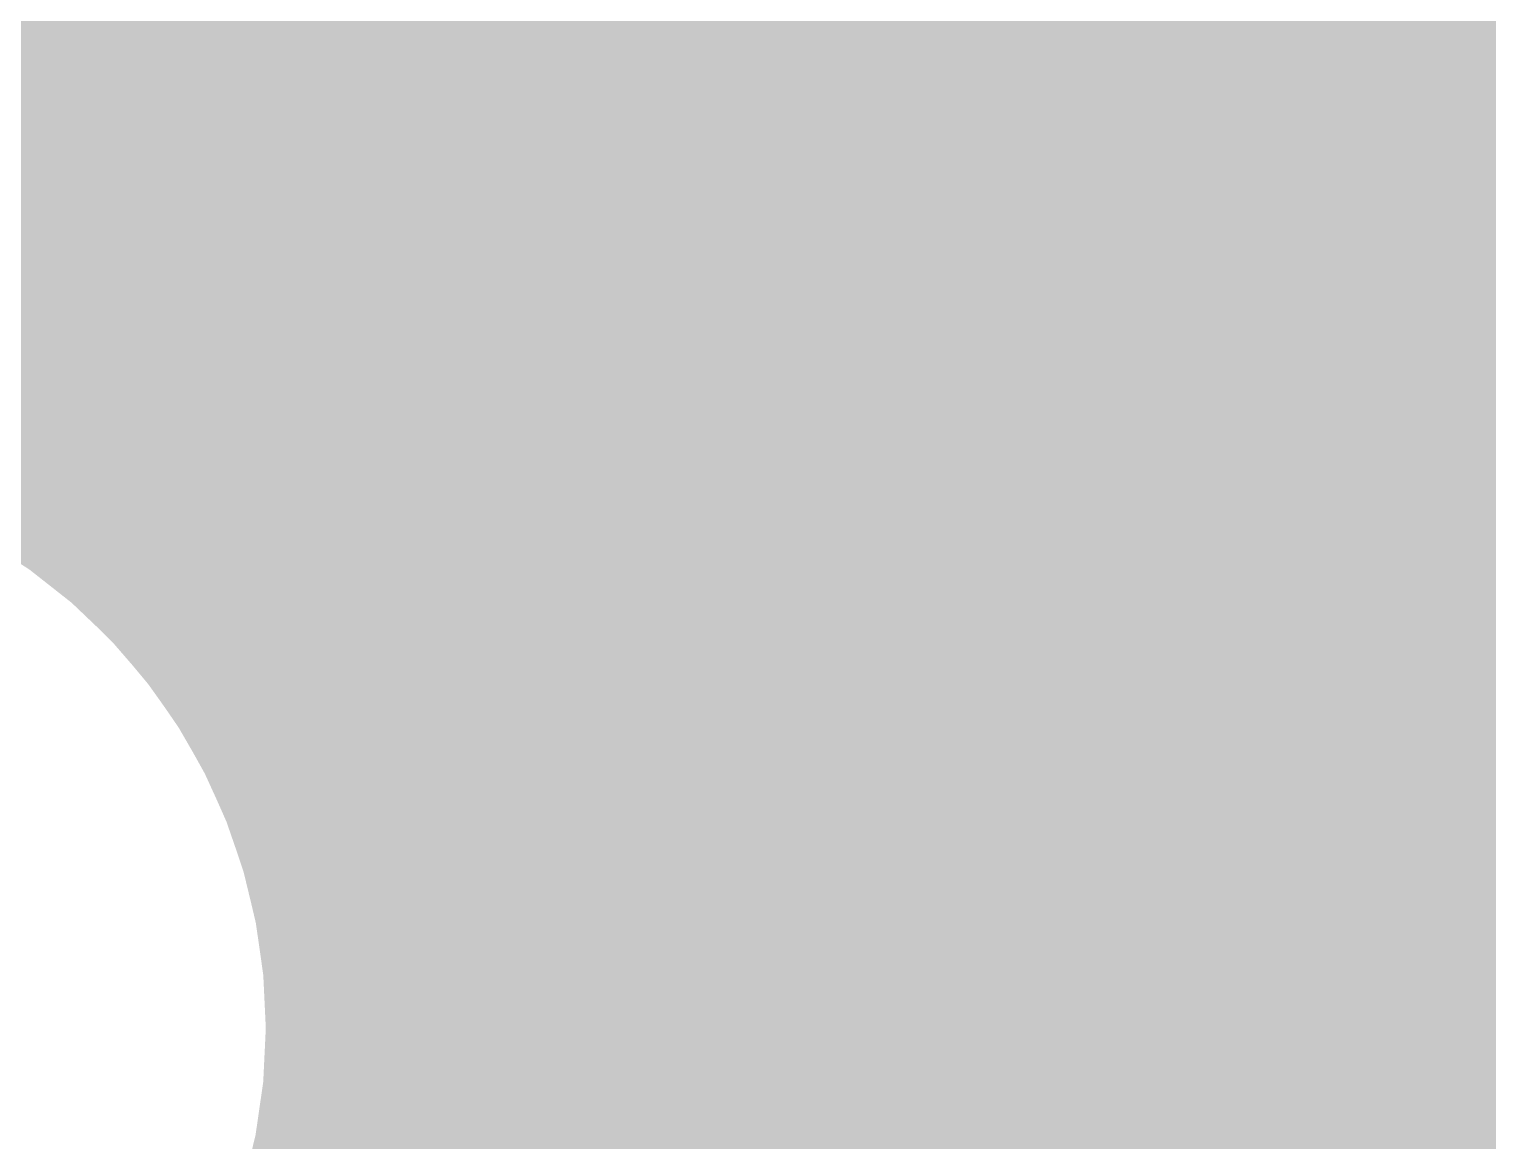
# Model space of a CAD drawing. Header units: inches. Extents: x -0.355 to 0.355, y -0.355 to 0.355.
# Drawn here: x 0.21779 to 0.25861, y -0.01201 to 0.01909 of the extents above; entities that cross this region are included whole.
import ezdxf

# ---------------------------------------------------------------- set-up
doc = ezdxf.new("R2010")
doc.units = ezdxf.units.IN
doc.header["$MEASUREMENT"] = 0
for name, color, linetype in [('BottomLayer', 5, 'Continuous'), ('TopLayer', 1, 'Continuous'), ('TopOverlay', 2, 'Continuous')]:
    doc.layers.add(name, color=color, linetype=linetype)

msp = doc.modelspace()

# ---------------------------------------------------------------- hatches: boundary and pattern name
at = {"layer": 'BottomLayer'}
h = msp.add_hatch(color=5, dxfattribs=at)
edge = h.paths.add_edge_path()
edge.add_arc((0.21063, 0.01378), 0.007874, 0, 360)
at = {"layer": 'TopLayer'}
h = msp.add_hatch(color=1, dxfattribs=at)
edge = h.paths.add_edge_path()
edge.add_arc((0.21063, 0.01378), 0.007874, 0, 360)

# ---------------------------------------------------------------- linework, layer by layer
at = {"layer": 'BottomLayer'}
for points in [[(0.264103, -0.07874, 0.003937, 0.003937, -6.854099), (0.264103, 0.07874, 0.003937, 0.003937, 0)], [(-0.264103, 0.074803, 0.003937, 0.003937, -0.864689), (0.275591, -0.003937, 0.003937, 0.003937, 0)], [(-0.241465, 0.068054, 0.003937, 0.003937, -0.864689), (0.251969, -0.003937, 0.003937, 0.003937, 0)], [(0.21063, 0.027559, 0.003937, 0.003937, -0.414214), (0.224409, 0.01378, 0.003937, 0.003937, 0)], [(0.222565, 0.020665, 0.003937, 0.003937, 0), (0.250765, 0.020665, 0.003937, 0.003937, 0)], [(0.222784, 0.020272, 0.003937, 0.003937, 0), (0.250803, 0.020272, 0.003937, 0.003937, 0)], [(0.222986, 0.019878, 0.003937, 0.003937, 0), (0.250841, 0.019878, 0.003937, 0.003937, 0)], [(0.223173, 0.019484, 0.003937, 0.003937, 0), (0.250878, 0.019484, 0.003937, 0.003937, 0)], [(0.223345, 0.019091, 0.003937, 0.003937, 0), (0.250914, 0.019091, 0.003937, 0.003937, 0)], [(0.223502, 0.018697, 0.003937, 0.003937, 0), (0.25095, 0.018697, 0.003937, 0.003937, 0)], [(0.223646, 0.018303, 0.003937, 0.003937, 0), (0.250985, 0.018303, 0.003937, 0.003937, 0)], [(0.223776, 0.01791, 0.003937, 0.003937, 0), (0.25102, 0.01791, 0.003937, 0.003937, 0)], [(0.223893, 0.017516, 0.003937, 0.003937, 0), (0.251054, 0.017516, 0.003937, 0.003937, 0)], [(0.223998, 0.017122, 0.003937, 0.003937, 0), (0.251087, 0.017122, 0.003937, 0.003937, 0)], [(0.22409, 0.016729, 0.003937, 0.003937, 0), (0.25112, 0.016729, 0.003937, 0.003937, 0)], [(0.22417, 0.016335, 0.003937, 0.003937, 0), (0.251152, 0.016335, 0.003937, 0.003937, 0)], [(0.224239, 0.015941, 0.003937, 0.003937, 0), (0.251183, 0.015941, 0.003937, 0.003937, 0)], [(0.224296, 0.015547, 0.003937, 0.003937, 0), (0.251214, 0.015547, 0.003937, 0.003937, 0)], [(0.224341, 0.015154, 0.003937, 0.003937, 0), (0.251244, 0.015154, 0.003937, 0.003937, 0)], [(0.224375, 0.01476, 0.003937, 0.003937, 0), (0.251274, 0.01476, 0.003937, 0.003937, 0)], [(0.224397, 0.014366, 0.003937, 0.003937, 0), (0.251303, 0.014366, 0.003937, 0.003937, 0)], [(0.224408, 0.013973, 0.003937, 0.003937, 0), (0.251331, 0.013973, 0.003937, 0.003937, 0)], [(0.224409, 0.01378, 0.003937, 0.003937, -0.19331), (0.220582, 0.004248, 0.003937, 0.003937, 0)], [(0.224408, 0.013579, 0.003937, 0.003937, 0), (0.251359, 0.013579, 0.003937, 0.003937, 0)], [(0.224397, 0.013185, 0.003937, 0.003937, 0), (0.251386, 0.013185, 0.003937, 0.003937, 0)], [(0.224374, 0.012792, 0.003937, 0.003937, 0), (0.251413, 0.012792, 0.003937, 0.003937, 0)], [(0.22434, 0.012398, 0.003937, 0.003937, 0), (0.251439, 0.012398, 0.003937, 0.003937, 0)], [(0.224295, 0.012004, 0.003937, 0.003937, 0), (0.251464, 0.012004, 0.003937, 0.003937, 0)], [(0.224238, 0.01161, 0.003937, 0.003937, 0), (0.251489, 0.01161, 0.003937, 0.003937, 0)], [(0.224169, 0.011217, 0.003937, 0.003937, 0), (0.251513, 0.011217, 0.003937, 0.003937, 0)], [(0.224088, 0.010823, 0.003937, 0.003937, 0), (0.251536, 0.010823, 0.003937, 0.003937, 0)], [(0.223996, 0.010429, 0.003937, 0.003937, 0), (0.251559, 0.010429, 0.003937, 0.003937, 0)], [(0.223891, 0.010036, 0.003937, 0.003937, 0), (0.251581, 0.010036, 0.003937, 0.003937, 0)], [(0.223773, 0.009642, 0.003937, 0.003937, 0), (0.251602, 0.009642, 0.003937, 0.003937, 0)], [(0.223643, 0.009248, 0.003937, 0.003937, 0), (0.251623, 0.009248, 0.003937, 0.003937, 0)], [(0.223499, 0.008854, 0.003937, 0.003937, 0), (0.251644, 0.008854, 0.003937, 0.003937, 0)], [(0.223342, 0.008461, 0.003937, 0.003937, 0), (0.251663, 0.008461, 0.003937, 0.003937, 0)], [(0.22317, 0.008067, 0.003937, 0.003937, 0), (0.251682, 0.008067, 0.003937, 0.003937, 0)], [(0.222983, 0.007673, 0.003937, 0.003937, 0), (0.251701, 0.007673, 0.003937, 0.003937, 0)], [(0.22278, 0.00728, 0.003937, 0.003937, 0), (0.251719, 0.00728, 0.003937, 0.003937, 0)], [(0.222561, 0.006886, 0.003937, 0.003937, 0), (0.251736, 0.006886, 0.003937, 0.003937, 0)], [(0.222325, 0.006492, 0.003937, 0.003937, 0), (0.251753, 0.006492, 0.003937, 0.003937, 0)], [(0.22207, 0.006099, 0.003937, 0.003937, 0), (0.251769, 0.006099, 0.003937, 0.003937, 0)], [(0.221796, 0.005705, 0.003937, 0.003937, 0), (0.251784, 0.005705, 0.003937, 0.003937, 0)], [(0.2215, 0.005311, 0.003937, 0.003937, 0), (0.251799, 0.005311, 0.003937, 0.003937, 0)], [(0.221182, 0.004917, 0.003937, 0.003937, 0), (0.251813, 0.004917, 0.003937, 0.003937, 0)], [(0.220582, 0.004248, 0.003937, 0.003937, -0.211256), (0.226378, -0.008858, 0.003937, 0.003937, 0)], [(0.220838, 0.004524, 0.003937, 0.003937, 0), (0.251827, 0.004524, 0.003937, 0.003937, 0)], [(0.22071, 0.00413, 0.003937, 0.003937, 0), (0.251839, 0.00413, 0.003937, 0.003937, 0)], [(0.221121, 0.003736, 0.003937, 0.003937, 0), (0.251852, 0.003736, 0.003937, 0.003937, 0)], [(0.221507, 0.003343, 0.003937, 0.003937, 0), (0.251863, 0.003343, 0.003937, 0.003937, 0)], [(0.22187, 0.002949, 0.003937, 0.003937, 0), (0.251875, 0.002949, 0.003937, 0.003937, 0)], [(0.222212, 0.002555, 0.003937, 0.003937, 0), (0.251885, 0.002555, 0.003937, 0.003937, 0)], [(0.222533, 0.002162, 0.003937, 0.003937, 0), (0.251895, 0.002162, 0.003937, 0.003937, 0)], [(0.222837, 0.001768, 0.003937, 0.003937, 0), (0.251904, 0.001768, 0.003937, 0.003937, 0)], [(0.223124, 0.001374, 0.003937, 0.003937, 0), (0.251913, 0.001374, 0.003937, 0.003937, 0)], [(0.223395, 0.000981, 0.003937, 0.003937, 0), (0.251921, 0.000981, 0.003937, 0.003937, 0)], [(0.22365, 0.000587, 0.003937, 0.003937, 0), (0.251928, 0.000587, 0.003937, 0.003937, 0)], [(0.223891, 0.000193, 0.003937, 0.003937, 0), (0.251935, 0.000193, 0.003937, 0.003937, 0)], [(0.224118, -0.000201, 0.003937, 0.003937, 0), (0.251941, -0.000201, 0.003937, 0.003937, 0)], [(0.224332, -0.000594, 0.003937, 0.003937, 0), (0.251946, -0.000594, 0.003937, 0.003937, 0)], [(0.224534, -0.000988, 0.003937, 0.003937, 0), (0.251951, -0.000988, 0.003937, 0.003937, 0)], [(0.224723, -0.001382, 0.003937, 0.003937, 0), (0.251956, -0.001382, 0.003937, 0.003937, 0)], [(0.224901, -0.001775, 0.003937, 0.003937, 0), (0.251959, -0.001775, 0.003937, 0.003937, 0)], [(0.225067, -0.002169, 0.003937, 0.003937, 0), (0.251962, -0.002169, 0.003937, 0.003937, 0)], [(0.225222, -0.002563, 0.003937, 0.003937, 0), (0.251965, -0.002563, 0.003937, 0.003937, 0)], [(0.225366, -0.002956, 0.003937, 0.003937, 0), (0.251967, -0.002956, 0.003937, 0.003937, 0)], [(0.2255, -0.00335, 0.003937, 0.003937, 0), (0.251968, -0.00335, 0.003937, 0.003937, 0)], [(0.275591, -0.003937, 0.003937, 0.003937, -0.864689), (-0.264103, -0.082677, 0.003937, 0.003937, 0)], [(0.225624, -0.003744, 0.003937, 0.003937, 0), (0.251968, -0.003744, 0.003937, 0.003937, 0)], [(0.251969, -0.003937, 0.003937, 0.003937, -0.062313), (0.244202, -0.066013, 0.003937, 0.003937, 0)], [(0.225737, -0.004138, 0.003937, 0.003937, 0), (0.251968, -0.004138, 0.003937, 0.003937, 0)], [(0.225841, -0.004531, 0.003937, 0.003937, 0), (0.251968, -0.004531, 0.003937, 0.003937, 0)], [(0.225936, -0.004925, 0.003937, 0.003937, 0), (0.251967, -0.004925, 0.003937, 0.003937, 0)], [(0.226021, -0.005319, 0.003937, 0.003937, 0), (0.251965, -0.005319, 0.003937, 0.003937, 0)], [(0.226096, -0.005712, 0.003937, 0.003937, 0), (0.251962, -0.005712, 0.003937, 0.003937, 0)], [(0.226163, -0.006106, 0.003937, 0.003937, 0), (0.251959, -0.006106, 0.003937, 0.003937, 0)], [(0.22622, -0.0065, 0.003937, 0.003937, 0), (0.251956, -0.0065, 0.003937, 0.003937, 0)], [(0.226269, -0.006894, 0.003937, 0.003937, 0), (0.251951, -0.006894, 0.003937, 0.003937, 0)], [(0.226308, -0.007287, 0.003937, 0.003937, 0), (0.251946, -0.007287, 0.003937, 0.003937, 0)], [(0.226339, -0.007681, 0.003937, 0.003937, 0), (0.251941, -0.007681, 0.003937, 0.003937, 0)], [(0.226361, -0.008075, 0.003937, 0.003937, 0), (0.251935, -0.008075, 0.003937, 0.003937, 0)], [(0.226374, -0.008468, 0.003937, 0.003937, 0), (0.251928, -0.008468, 0.003937, 0.003937, 0)], [(0.226378, -0.008858, 0.003937, 0.003937, -0.963285), (0.190994, -0.010182, 0.003937, 0.003937, 0)], [(0.226378, -0.008862, 0.003937, 0.003937, 0), (0.25192, -0.008862, 0.003937, 0.003937, 0)], [(0.226373, -0.009256, 0.003937, 0.003937, 0), (0.251912, -0.009256, 0.003937, 0.003937, 0)], [(0.22636, -0.009649, 0.003937, 0.003937, 0), (0.251904, -0.009649, 0.003937, 0.003937, 0)], [(0.226338, -0.010043, 0.003937, 0.003937, 0), (0.251895, -0.010043, 0.003937, 0.003937, 0)], [(0.226307, -0.010437, 0.003937, 0.003937, 0), (0.251885, -0.010437, 0.003937, 0.003937, 0)], [(0.226268, -0.01083, 0.003937, 0.003937, 0), (0.251874, -0.01083, 0.003937, 0.003937, 0)], [(0.226219, -0.011224, 0.003937, 0.003937, 0), (0.251863, -0.011224, 0.003937, 0.003937, 0)], [(0.226162, -0.011618, 0.003937, 0.003937, 0), (0.251852, -0.011618, 0.003937, 0.003937, 0)], [(0.226095, -0.012012, 0.003937, 0.003937, 0), (0.251839, -0.012012, 0.003937, 0.003937, 0)], [(0.226019, -0.012405, 0.003937, 0.003937, 0), (0.251826, -0.012405, 0.003937, 0.003937, 0)], [(0.225934, -0.012799, 0.003937, 0.003937, 0), (0.251813, -0.012799, 0.003937, 0.003937, 0)], [(0.225839, -0.013193, 0.003937, 0.003937, 0), (0.251798, -0.013193, 0.003937, 0.003937, 0)], [(0.225735, -0.013586, 0.003937, 0.003937, 0), (0.251784, -0.013586, 0.003937, 0.003937, 0)], [(0.225621, -0.01398, 0.003937, 0.003937, 0), (0.251768, -0.01398, 0.003937, 0.003937, 0)]]:
    msp.add_lwpolyline(points, format="xyseb", dxfattribs=at)
for points in [[(0.221581, 0.020665, 0.001969, 0.001969, 1), (0.22355, 0.020665, 0.001969, 0.001969, 1)], [(0.24978, 0.020665, 0.001969, 0.001969, 1), (0.251749, 0.020665, 0.001969, 0.001969, 1)], [(0.2218, 0.020272, 0.001969, 0.001969, 1), (0.223768, 0.020272, 0.001969, 0.001969, 1)], [(0.249819, 0.020272, 0.001969, 0.001969, 1), (0.251787, 0.020272, 0.001969, 0.001969, 1)], [(0.222002, 0.019878, 0.001969, 0.001969, 1), (0.22397, 0.019878, 0.001969, 0.001969, 1)], [(0.249856, 0.019878, 0.001969, 0.001969, 1), (0.251825, 0.019878, 0.001969, 0.001969, 1)], [(0.222189, 0.019484, 0.001969, 0.001969, 1), (0.224157, 0.019484, 0.001969, 0.001969, 1)], [(0.249893, 0.019484, 0.001969, 0.001969, 1), (0.251862, 0.019484, 0.001969, 0.001969, 1)], [(0.22236, 0.019091, 0.001969, 0.001969, 1), (0.224329, 0.019091, 0.001969, 0.001969, 1)], [(0.24993, 0.019091, 0.001969, 0.001969, 1), (0.251898, 0.019091, 0.001969, 0.001969, 1)], [(0.222518, 0.018697, 0.001969, 0.001969, 1), (0.224486, 0.018697, 0.001969, 0.001969, 1)], [(0.249966, 0.018697, 0.001969, 0.001969, 1), (0.251934, 0.018697, 0.001969, 0.001969, 1)], [(0.222662, 0.018303, 0.001969, 0.001969, 1), (0.22463, 0.018303, 0.001969, 0.001969, 1)], [(0.250001, 0.018303, 0.001969, 0.001969, 1), (0.251969, 0.018303, 0.001969, 0.001969, 1)], [(0.222792, 0.01791, 0.001969, 0.001969, 1), (0.22476, 0.01791, 0.001969, 0.001969, 1)], [(0.250036, 0.01791, 0.001969, 0.001969, 1), (0.252004, 0.01791, 0.001969, 0.001969, 1)], [(0.222909, 0.017516, 0.001969, 0.001969, 1), (0.224877, 0.017516, 0.001969, 0.001969, 1)], [(0.25007, 0.017516, 0.001969, 0.001969, 1), (0.252038, 0.017516, 0.001969, 0.001969, 1)], [(0.223014, 0.017122, 0.001969, 0.001969, 1), (0.224982, 0.017122, 0.001969, 0.001969, 1)], [(0.250103, 0.017122, 0.001969, 0.001969, 1), (0.252071, 0.017122, 0.001969, 0.001969, 1)], [(0.223106, 0.016729, 0.001969, 0.001969, 1), (0.225074, 0.016729, 0.001969, 0.001969, 1)], [(0.250136, 0.016729, 0.001969, 0.001969, 1), (0.252104, 0.016729, 0.001969, 0.001969, 1)], [(0.223186, 0.016335, 0.001969, 0.001969, 1), (0.225155, 0.016335, 0.001969, 0.001969, 1)], [(0.250168, 0.016335, 0.001969, 0.001969, 1), (0.252136, 0.016335, 0.001969, 0.001969, 1)], [(0.223255, 0.015941, 0.001969, 0.001969, 1), (0.225223, 0.015941, 0.001969, 0.001969, 1)], [(0.250199, 0.015941, 0.001969, 0.001969, 1), (0.252167, 0.015941, 0.001969, 0.001969, 1)], [(0.223311, 0.015547, 0.001969, 0.001969, 1), (0.22528, 0.015547, 0.001969, 0.001969, 1)], [(0.25023, 0.015547, 0.001969, 0.001969, 1), (0.252198, 0.015547, 0.001969, 0.001969, 1)], [(0.223357, 0.015154, 0.001969, 0.001969, 1), (0.225325, 0.015154, 0.001969, 0.001969, 1)], [(0.25026, 0.015154, 0.001969, 0.001969, 1), (0.252229, 0.015154, 0.001969, 0.001969, 1)], [(0.22339, 0.01476, 0.001969, 0.001969, 1), (0.225359, 0.01476, 0.001969, 0.001969, 1)], [(0.223413, 0.014366, 0.001969, 0.001969, 1), (0.225381, 0.014366, 0.001969, 0.001969, 1)], [(0.25029, 0.01476, 0.001969, 0.001969, 1), (0.252258, 0.01476, 0.001969, 0.001969, 1)], [(0.250319, 0.014366, 0.001969, 0.001969, 1), (0.252287, 0.014366, 0.001969, 0.001969, 1)], [(0.223424, 0.013973, 0.001969, 0.001969, 1), (0.225392, 0.013973, 0.001969, 0.001969, 1)], [(0.250347, 0.013973, 0.001969, 0.001969, 1), (0.252316, 0.013973, 0.001969, 0.001969, 1)], [(0.223424, 0.013579, 0.001969, 0.001969, 1), (0.225392, 0.013579, 0.001969, 0.001969, 1)], [(0.223425, 0.01378, 0.001969, 0.001969, 1), (0.225394, 0.01378, 0.001969, 0.001969, 1)], [(0.223425, 0.01378, 0.001969, 0.001969, 1), (0.225394, 0.01378, 0.001969, 0.001969, 1)], [(0.250375, 0.013579, 0.001969, 0.001969, 1), (0.252343, 0.013579, 0.001969, 0.001969, 1)], [(0.223412, 0.013185, 0.001969, 0.001969, 1), (0.225381, 0.013185, 0.001969, 0.001969, 1)], [(0.250402, 0.013185, 0.001969, 0.001969, 1), (0.25237, 0.013185, 0.001969, 0.001969, 1)], [(0.22339, 0.012792, 0.001969, 0.001969, 1), (0.225358, 0.012792, 0.001969, 0.001969, 1)], [(0.250428, 0.012792, 0.001969, 0.001969, 1), (0.252397, 0.012792, 0.001969, 0.001969, 1)], [(0.223356, 0.012398, 0.001969, 0.001969, 1), (0.225324, 0.012398, 0.001969, 0.001969, 1)], [(0.250454, 0.012398, 0.001969, 0.001969, 1), (0.252423, 0.012398, 0.001969, 0.001969, 1)], [(0.22331, 0.012004, 0.001969, 0.001969, 1), (0.225279, 0.012004, 0.001969, 0.001969, 1)], [(0.25048, 0.012004, 0.001969, 0.001969, 1), (0.252448, 0.012004, 0.001969, 0.001969, 1)], [(0.223253, 0.01161, 0.001969, 0.001969, 1), (0.225222, 0.01161, 0.001969, 0.001969, 1)], [(0.250504, 0.01161, 0.001969, 0.001969, 1), (0.252473, 0.01161, 0.001969, 0.001969, 1)], [(0.223185, 0.011217, 0.001969, 0.001969, 1), (0.225153, 0.011217, 0.001969, 0.001969, 1)], [(0.250528, 0.011217, 0.001969, 0.001969, 1), (0.252497, 0.011217, 0.001969, 0.001969, 1)], [(0.223104, 0.010823, 0.001969, 0.001969, 1), (0.225073, 0.010823, 0.001969, 0.001969, 1)], [(0.250552, 0.010823, 0.001969, 0.001969, 1), (0.25252, 0.010823, 0.001969, 0.001969, 1)], [(0.223012, 0.010429, 0.001969, 0.001969, 1), (0.22498, 0.010429, 0.001969, 0.001969, 1)], [(0.250574, 0.010429, 0.001969, 0.001969, 1), (0.252543, 0.010429, 0.001969, 0.001969, 1)], [(0.222907, 0.010036, 0.001969, 0.001969, 1), (0.224875, 0.010036, 0.001969, 0.001969, 1)], [(0.250597, 0.010036, 0.001969, 0.001969, 1), (0.252565, 0.010036, 0.001969, 0.001969, 1)], [(0.222789, 0.009642, 0.001969, 0.001969, 1), (0.224758, 0.009642, 0.001969, 0.001969, 1)], [(0.250618, 0.009642, 0.001969, 0.001969, 1), (0.252587, 0.009642, 0.001969, 0.001969, 1)], [(0.222659, 0.009248, 0.001969, 0.001969, 1), (0.224627, 0.009248, 0.001969, 0.001969, 1)], [(0.250639, 0.009248, 0.001969, 0.001969, 1), (0.252608, 0.009248, 0.001969, 0.001969, 1)], [(0.222515, 0.008854, 0.001969, 0.001969, 1), (0.224483, 0.008854, 0.001969, 0.001969, 1)], [(0.250659, 0.008854, 0.001969, 0.001969, 1), (0.252628, 0.008854, 0.001969, 0.001969, 1)], [(0.222357, 0.008461, 0.001969, 0.001969, 1), (0.224326, 0.008461, 0.001969, 0.001969, 1)], [(0.250679, 0.008461, 0.001969, 0.001969, 1), (0.252648, 0.008461, 0.001969, 0.001969, 1)], [(0.222185, 0.008067, 0.001969, 0.001969, 1), (0.224154, 0.008067, 0.001969, 0.001969, 1)], [(0.250698, 0.008067, 0.001969, 0.001969, 1), (0.252667, 0.008067, 0.001969, 0.001969, 1)], [(0.221998, 0.007673, 0.001969, 0.001969, 1), (0.223967, 0.007673, 0.001969, 0.001969, 1)], [(0.250717, 0.007673, 0.001969, 0.001969, 1), (0.252685, 0.007673, 0.001969, 0.001969, 1)], [(0.221796, 0.00728, 0.001969, 0.001969, 1), (0.223764, 0.00728, 0.001969, 0.001969, 1)], [(0.250735, 0.00728, 0.001969, 0.001969, 1), (0.252703, 0.00728, 0.001969, 0.001969, 1)], [(0.221577, 0.006886, 0.001969, 0.001969, 1), (0.223545, 0.006886, 0.001969, 0.001969, 1)], [(0.250752, 0.006886, 0.001969, 0.001969, 1), (0.25272, 0.006886, 0.001969, 0.001969, 1)], [(0.221341, 0.006492, 0.001969, 0.001969, 1), (0.223309, 0.006492, 0.001969, 0.001969, 1)], [(0.250769, 0.006492, 0.001969, 0.001969, 1), (0.252737, 0.006492, 0.001969, 0.001969, 1)], [(0.221086, 0.006099, 0.001969, 0.001969, 1), (0.223054, 0.006099, 0.001969, 0.001969, 1)], [(0.250785, 0.006099, 0.001969, 0.001969, 1), (0.252753, 0.006099, 0.001969, 0.001969, 1)], [(0.220811, 0.005705, 0.001969, 0.001969, 1), (0.22278, 0.005705, 0.001969, 0.001969, 1)], [(0.2508, 0.005705, 0.001969, 0.001969, 1), (0.252768, 0.005705, 0.001969, 0.001969, 1)], [(0.220516, 0.005311, 0.001969, 0.001969, 1), (0.222484, 0.005311, 0.001969, 0.001969, 1)], [(0.250815, 0.005311, 0.001969, 0.001969, 1), (0.252783, 0.005311, 0.001969, 0.001969, 1)], [(0.220197, 0.004917, 0.001969, 0.001969, 1), (0.222166, 0.004917, 0.001969, 0.001969, 1)], [(0.250829, 0.004917, 0.001969, 0.001969, 1), (0.252797, 0.004917, 0.001969, 0.001969, 1)], [(0.219597, 0.004248, 0.001969, 0.001969, 1), (0.221566, 0.004248, 0.001969, 0.001969, 1)], [(0.219597, 0.004248, 0.001969, 0.001969, 1), (0.221566, 0.004248, 0.001969, 0.001969, 1)], [(0.219854, 0.004524, 0.001969, 0.001969, 1), (0.221822, 0.004524, 0.001969, 0.001969, 1)], [(0.250842, 0.004524, 0.001969, 0.001969, 1), (0.252811, 0.004524, 0.001969, 0.001969, 1)], [(0.219726, 0.00413, 0.001969, 0.001969, 1), (0.221694, 0.00413, 0.001969, 0.001969, 1)], [(0.250855, 0.00413, 0.001969, 0.001969, 1), (0.252824, 0.00413, 0.001969, 0.001969, 1)], [(0.220137, 0.003736, 0.001969, 0.001969, 1), (0.222106, 0.003736, 0.001969, 0.001969, 1)], [(0.220523, 0.003343, 0.001969, 0.001969, 1), (0.222491, 0.003343, 0.001969, 0.001969, 1)], [(0.250868, 0.003736, 0.001969, 0.001969, 1), (0.252836, 0.003736, 0.001969, 0.001969, 1)], [(0.250879, 0.003343, 0.001969, 0.001969, 1), (0.252848, 0.003343, 0.001969, 0.001969, 1)], [(0.220886, 0.002949, 0.001969, 0.001969, 1), (0.222854, 0.002949, 0.001969, 0.001969, 1)], [(0.25089, 0.002949, 0.001969, 0.001969, 1), (0.252859, 0.002949, 0.001969, 0.001969, 1)], [(0.221227, 0.002555, 0.001969, 0.001969, 1), (0.223196, 0.002555, 0.001969, 0.001969, 1)], [(0.250901, 0.002555, 0.001969, 0.001969, 1), (0.252869, 0.002555, 0.001969, 0.001969, 1)], [(0.221549, 0.002162, 0.001969, 0.001969, 1), (0.223518, 0.002162, 0.001969, 0.001969, 1)], [(0.250911, 0.002162, 0.001969, 0.001969, 1), (0.252879, 0.002162, 0.001969, 0.001969, 1)], [(0.221853, 0.001768, 0.001969, 0.001969, 1), (0.223822, 0.001768, 0.001969, 0.001969, 1)], [(0.25092, 0.001768, 0.001969, 0.001969, 1), (0.252888, 0.001768, 0.001969, 0.001969, 1)], [(0.22214, 0.001374, 0.001969, 0.001969, 1), (0.224108, 0.001374, 0.001969, 0.001969, 1)], [(0.250928, 0.001374, 0.001969, 0.001969, 1), (0.252897, 0.001374, 0.001969, 0.001969, 1)], [(0.222411, 0.000981, 0.001969, 0.001969, 1), (0.224379, 0.000981, 0.001969, 0.001969, 1)], [(0.250936, 0.000981, 0.001969, 0.001969, 1), (0.252905, 0.000981, 0.001969, 0.001969, 1)], [(0.222666, 0.000587, 0.001969, 0.001969, 1), (0.224634, 0.000587, 0.001969, 0.001969, 1)], [(0.250944, 0.000587, 0.001969, 0.001969, 1), (0.252912, 0.000587, 0.001969, 0.001969, 1)], [(0.222907, 0.000193, 0.001969, 0.001969, 1), (0.224875, 0.000193, 0.001969, 0.001969, 1)], [(0.250951, 0.000193, 0.001969, 0.001969, 1), (0.252919, 0.000193, 0.001969, 0.001969, 1)], [(0.223134, -0.000201, 0.001969, 0.001969, 1), (0.225103, -0.000201, 0.001969, 0.001969, 1)], [(0.250957, -0.000201, 0.001969, 0.001969, 1), (0.252925, -0.000201, 0.001969, 0.001969, 1)], [(0.223348, -0.000594, 0.001969, 0.001969, 1), (0.225317, -0.000594, 0.001969, 0.001969, 1)], [(0.250962, -0.000594, 0.001969, 0.001969, 1), (0.252931, -0.000594, 0.001969, 0.001969, 1)], [(0.22355, -0.000988, 0.001969, 0.001969, 1), (0.225518, -0.000988, 0.001969, 0.001969, 1)], [(0.250967, -0.000988, 0.001969, 0.001969, 1), (0.252935, -0.000988, 0.001969, 0.001969, 1)], [(0.223739, -0.001382, 0.001969, 0.001969, 1), (0.225707, -0.001382, 0.001969, 0.001969, 1)], [(0.250971, -0.001382, 0.001969, 0.001969, 1), (0.25294, -0.001382, 0.001969, 0.001969, 1)], [(0.223916, -0.001775, 0.001969, 0.001969, 1), (0.225885, -0.001775, 0.001969, 0.001969, 1)], [(0.250975, -0.001775, 0.001969, 0.001969, 1), (0.252943, -0.001775, 0.001969, 0.001969, 1)], [(0.224082, -0.002169, 0.001969, 0.001969, 1), (0.226051, -0.002169, 0.001969, 0.001969, 1)], [(0.250978, -0.002169, 0.001969, 0.001969, 1), (0.252947, -0.002169, 0.001969, 0.001969, 1)], [(0.224237, -0.002563, 0.001969, 0.001969, 1), (0.226206, -0.002563, 0.001969, 0.001969, 1)], [(0.250981, -0.002563, 0.001969, 0.001969, 1), (0.252949, -0.002563, 0.001969, 0.001969, 1)], [(0.224382, -0.002956, 0.001969, 0.001969, 1), (0.22635, -0.002956, 0.001969, 0.001969, 1)], [(0.250982, -0.002956, 0.001969, 0.001969, 1), (0.252951, -0.002956, 0.001969, 0.001969, 1)], [(0.224516, -0.00335, 0.001969, 0.001969, 1), (0.226484, -0.00335, 0.001969, 0.001969, 1)], [(0.250984, -0.00335, 0.001969, 0.001969, 1), (0.252952, -0.00335, 0.001969, 0.001969, 1)], [(0.224639, -0.003744, 0.001969, 0.001969, 1), (0.226608, -0.003744, 0.001969, 0.001969, 1)], [(0.250984, -0.003744, 0.001969, 0.001969, 1), (0.252953, -0.003744, 0.001969, 0.001969, 1)], [(0.250984, -0.003937, 0.001969, 0.001969, 1), (0.252953, -0.003937, 0.001969, 0.001969, 1)], [(0.250984, -0.003937, 0.001969, 0.001969, 1), (0.252953, -0.003937, 0.001969, 0.001969, 1)], [(0.224753, -0.004138, 0.001969, 0.001969, 1), (0.226722, -0.004138, 0.001969, 0.001969, 1)], [(0.250984, -0.004138, 0.001969, 0.001969, 1), (0.252953, -0.004138, 0.001969, 0.001969, 1)], [(0.224857, -0.004531, 0.001969, 0.001969, 1), (0.226826, -0.004531, 0.001969, 0.001969, 1)], [(0.250984, -0.004531, 0.001969, 0.001969, 1), (0.252952, -0.004531, 0.001969, 0.001969, 1)], [(0.224952, -0.004925, 0.001969, 0.001969, 1), (0.22692, -0.004925, 0.001969, 0.001969, 1)], [(0.250982, -0.004925, 0.001969, 0.001969, 1), (0.252951, -0.004925, 0.001969, 0.001969, 1)], [(0.225037, -0.005319, 0.001969, 0.001969, 1), (0.227005, -0.005319, 0.001969, 0.001969, 1)], [(0.250981, -0.005319, 0.001969, 0.001969, 1), (0.252949, -0.005319, 0.001969, 0.001969, 1)], [(0.225112, -0.005712, 0.001969, 0.001969, 1), (0.227081, -0.005712, 0.001969, 0.001969, 1)], [(0.250978, -0.005712, 0.001969, 0.001969, 1), (0.252947, -0.005712, 0.001969, 0.001969, 1)], [(0.225179, -0.006106, 0.001969, 0.001969, 1), (0.227147, -0.006106, 0.001969, 0.001969, 1)], [(0.250975, -0.006106, 0.001969, 0.001969, 1), (0.252943, -0.006106, 0.001969, 0.001969, 1)], [(0.225236, -0.0065, 0.001969, 0.001969, 1), (0.227204, -0.0065, 0.001969, 0.001969, 1)], [(0.250971, -0.0065, 0.001969, 0.001969, 1), (0.25294, -0.0065, 0.001969, 0.001969, 1)], [(0.225284, -0.006894, 0.001969, 0.001969, 1), (0.227253, -0.006894, 0.001969, 0.001969, 1)], [(0.250967, -0.006894, 0.001969, 0.001969, 1), (0.252935, -0.006894, 0.001969, 0.001969, 1)], [(0.225324, -0.007287, 0.001969, 0.001969, 1), (0.227292, -0.007287, 0.001969, 0.001969, 1)], [(0.225355, -0.007681, 0.001969, 0.001969, 1), (0.227323, -0.007681, 0.001969, 0.001969, 1)], [(0.250957, -0.007681, 0.001969, 0.001969, 1), (0.252925, -0.007681, 0.001969, 0.001969, 1)], [(0.250962, -0.007287, 0.001969, 0.001969, 1), (0.252931, -0.007287, 0.001969, 0.001969, 1)], [(0.225376, -0.008075, 0.001969, 0.001969, 1), (0.227345, -0.008075, 0.001969, 0.001969, 1)], [(0.25095, -0.008075, 0.001969, 0.001969, 1), (0.252919, -0.008075, 0.001969, 0.001969, 1)], [(0.225389, -0.008468, 0.001969, 0.001969, 1), (0.227358, -0.008468, 0.001969, 0.001969, 1)], [(0.250944, -0.008468, 0.001969, 0.001969, 1), (0.252912, -0.008468, 0.001969, 0.001969, 1)], [(0.225394, -0.008858, 0.001969, 0.001969, 1), (0.227362, -0.008858, 0.001969, 0.001969, 1)], [(0.225394, -0.008858, 0.001969, 0.001969, 1), (0.227362, -0.008858, 0.001969, 0.001969, 1)], [(0.225394, -0.008862, 0.001969, 0.001969, 1), (0.227362, -0.008862, 0.001969, 0.001969, 1)], [(0.250936, -0.008862, 0.001969, 0.001969, 1), (0.252905, -0.008862, 0.001969, 0.001969, 1)], [(0.225389, -0.009256, 0.001969, 0.001969, 1), (0.227358, -0.009256, 0.001969, 0.001969, 1)], [(0.250928, -0.009256, 0.001969, 0.001969, 1), (0.252897, -0.009256, 0.001969, 0.001969, 1)], [(0.225376, -0.009649, 0.001969, 0.001969, 1), (0.227344, -0.009649, 0.001969, 0.001969, 1)], [(0.25092, -0.009649, 0.001969, 0.001969, 1), (0.252888, -0.009649, 0.001969, 0.001969, 1)], [(0.225354, -0.010043, 0.001969, 0.001969, 1), (0.227322, -0.010043, 0.001969, 0.001969, 1)], [(0.25091, -0.010043, 0.001969, 0.001969, 1), (0.252879, -0.010043, 0.001969, 0.001969, 1)], [(0.225323, -0.010437, 0.001969, 0.001969, 1), (0.227292, -0.010437, 0.001969, 0.001969, 1)], [(0.250901, -0.010437, 0.001969, 0.001969, 1), (0.252869, -0.010437, 0.001969, 0.001969, 1)], [(0.225284, -0.01083, 0.001969, 0.001969, 1), (0.227252, -0.01083, 0.001969, 0.001969, 1)], [(0.25089, -0.01083, 0.001969, 0.001969, 1), (0.252858, -0.01083, 0.001969, 0.001969, 1)], [(0.225235, -0.011224, 0.001969, 0.001969, 1), (0.227203, -0.011224, 0.001969, 0.001969, 1)], [(0.250879, -0.011224, 0.001969, 0.001969, 1), (0.252847, -0.011224, 0.001969, 0.001969, 1)], [(0.225178, -0.011618, 0.001969, 0.001969, 1), (0.227146, -0.011618, 0.001969, 0.001969, 1)], [(0.250867, -0.011618, 0.001969, 0.001969, 1), (0.252836, -0.011618, 0.001969, 0.001969, 1)], [(0.225111, -0.012012, 0.001969, 0.001969, 1), (0.227079, -0.012012, 0.001969, 0.001969, 1)], [(0.250855, -0.012012, 0.001969, 0.001969, 1), (0.252823, -0.012012, 0.001969, 0.001969, 1)], [(0.225035, -0.012405, 0.001969, 0.001969, 1), (0.227003, -0.012405, 0.001969, 0.001969, 1)], [(0.250842, -0.012405, 0.001969, 0.001969, 1), (0.25281, -0.012405, 0.001969, 0.001969, 1)], [(0.22495, -0.012799, 0.001969, 0.001969, 1), (0.226918, -0.012799, 0.001969, 0.001969, 1)], [(0.250829, -0.012799, 0.001969, 0.001969, 1), (0.252797, -0.012799, 0.001969, 0.001969, 1)], [(0.224855, -0.013193, 0.001969, 0.001969, 1), (0.226824, -0.013193, 0.001969, 0.001969, 1)], [(0.250814, -0.013193, 0.001969, 0.001969, 1), (0.252783, -0.013193, 0.001969, 0.001969, 1)], [(0.224751, -0.013586, 0.001969, 0.001969, 1), (0.226719, -0.013586, 0.001969, 0.001969, 1)], [(0.2508, -0.013586, 0.001969, 0.001969, 1), (0.252768, -0.013586, 0.001969, 0.001969, 1)]]:
    msp.add_lwpolyline(points, format="xyseb", close=True, dxfattribs=at)
at = {"layer": 'TopLayer'}
for points in [[(0.195079, 0.020665, 0.003937, 0.003937, 0), (0.273454, 0.020665, 0.003937, 0.003937, 0)], [(0.195079, 0.020272, 0.003937, 0.003937, 0), (0.273454, 0.020272, 0.003937, 0.003937, 0)], [(0.195079, 0.019878, 0.003937, 0.003937, 0), (0.273454, 0.019878, 0.003937, 0.003937, 0)], [(0.195079, 0.019484, 0.003937, 0.003937, 0), (0.273454, 0.019484, 0.003937, 0.003937, 0)], [(0.195079, 0.019091, 0.003937, 0.003937, 0), (0.273454, 0.019091, 0.003937, 0.003937, 0)], [(0.195079, 0.018697, 0.003937, 0.003937, 0), (0.273454, 0.018697, 0.003937, 0.003937, 0)], [(0.195079, 0.018303, 0.003937, 0.003937, 0), (0.273454, 0.018303, 0.003937, 0.003937, 0)], [(0.195079, 0.01791, 0.003937, 0.003937, 0), (0.273454, 0.01791, 0.003937, 0.003937, 0)], [(0.195079, 0.017516, 0.003937, 0.003937, 0), (0.273454, 0.017516, 0.003937, 0.003937, 0)], [(0.195079, 0.017122, 0.003937, 0.003937, 0), (0.273454, 0.017122, 0.003937, 0.003937, 0)], [(0.193898, 0.016729, 0.003937, 0.003937, 0), (0.273454, 0.016729, 0.003937, 0.003937, 0)], [(0.193898, 0.016335, 0.003937, 0.003937, 0), (0.273454, 0.016335, 0.003937, 0.003937, 0)], [(0.193898, 0.015941, 0.003937, 0.003937, 0), (0.273454, 0.015941, 0.003937, 0.003937, 0)], [(0.193898, 0.015547, 0.003937, 0.003937, 0), (0.273454, 0.015547, 0.003937, 0.003937, 0)], [(0.193898, 0.015154, 0.003937, 0.003937, 0), (0.273454, 0.015154, 0.003937, 0.003937, 0)], [(0.193898, 0.01476, 0.003937, 0.003937, 0), (0.273454, 0.01476, 0.003937, 0.003937, 0)], [(0.193898, 0.014366, 0.003937, 0.003937, 0), (0.273454, 0.014366, 0.003937, 0.003937, 0)], [(0.193898, 0.013973, 0.003937, 0.003937, 0), (0.273454, 0.013973, 0.003937, 0.003937, 0)], [(0.193898, 0.013579, 0.003937, 0.003937, 0), (0.273454, 0.013579, 0.003937, 0.003937, 0)], [(0.193898, 0.013185, 0.003937, 0.003937, 0), (0.273454, 0.013185, 0.003937, 0.003937, 0)], [(0.193898, 0.012792, 0.003937, 0.003937, 0), (0.273454, 0.012792, 0.003937, 0.003937, 0)], [(0.193898, 0.012398, 0.003937, 0.003937, 0), (0.273454, 0.012398, 0.003937, 0.003937, 0)], [(0.193898, 0.012004, 0.003937, 0.003937, 0), (0.273454, 0.012004, 0.003937, 0.003937, 0)], [(0.193896, 0.01161, 0.003937, 0.003937, 0), (0.273454, 0.01161, 0.003937, 0.003937, 0)], [(0.193886, 0.011217, 0.003937, 0.003937, 0), (0.273454, 0.011217, 0.003937, 0.003937, 0)], [(0.193867, 0.010823, 0.003937, 0.003937, 0), (0.273454, 0.010823, 0.003937, 0.003937, 0)], [(0.193837, 0.010429, 0.003937, 0.003937, 0), (0.273454, 0.010429, 0.003937, 0.003937, 0)], [(0.193797, 0.010036, 0.003937, 0.003937, 0), (0.273454, 0.010036, 0.003937, 0.003937, 0)], [(0.193747, 0.009642, 0.003937, 0.003937, 0), (0.273454, 0.009642, 0.003937, 0.003937, 0)], [(0.193688, 0.009248, 0.003937, 0.003937, 0), (0.273454, 0.009248, 0.003937, 0.003937, 0)], [(0.192913, -0.000742, 0.003937, 0.003937, -0.786456), (0.226378, -0.008858, 0.003937, 0.003937, 0)], [(0.209024, 0.008854, 0.003937, 0.003937, 0), (0.273454, 0.008854, 0.003937, 0.003937, 0)], [(0.212393, 0.008461, 0.003937, 0.003937, 0), (0.273454, 0.008461, 0.003937, 0.003937, 0)], [(0.213896, 0.008067, 0.003937, 0.003937, 0), (0.273454, 0.008067, 0.003937, 0.003937, 0)], [(0.215031, 0.007673, 0.003937, 0.003937, 0), (0.273454, 0.007673, 0.003937, 0.003937, 0)], [(0.215972, 0.00728, 0.003937, 0.003937, 0), (0.273454, 0.00728, 0.003937, 0.003937, 0)], [(0.216785, 0.006886, 0.003937, 0.003937, 0), (0.273454, 0.006886, 0.003937, 0.003937, 0)], [(0.217506, 0.006492, 0.003937, 0.003937, 0), (0.273454, 0.006492, 0.003937, 0.003937, 0)], [(0.218157, 0.006099, 0.003937, 0.003937, 0), (0.273454, 0.006099, 0.003937, 0.003937, 0)], [(0.21875, 0.005705, 0.003937, 0.003937, 0), (0.273454, 0.005705, 0.003937, 0.003937, 0)], [(0.219296, 0.005311, 0.003937, 0.003937, 0), (0.273454, 0.005311, 0.003937, 0.003937, 0)], [(0.219802, 0.004917, 0.003937, 0.003937, 0), (0.273454, 0.004917, 0.003937, 0.003937, 0)], [(0.220272, 0.004524, 0.003937, 0.003937, 0), (0.273454, 0.004524, 0.003937, 0.003937, 0)], [(0.22071, 0.00413, 0.003937, 0.003937, 0), (0.273454, 0.00413, 0.003937, 0.003937, 0)], [(0.221121, 0.003736, 0.003937, 0.003937, 0), (0.273454, 0.003736, 0.003937, 0.003937, 0)], [(0.221507, 0.003343, 0.003937, 0.003937, 0), (0.273454, 0.003343, 0.003937, 0.003937, 0)], [(0.22187, 0.002949, 0.003937, 0.003937, 0), (0.273454, 0.002949, 0.003937, 0.003937, 0)], [(0.222212, 0.002555, 0.003937, 0.003937, 0), (0.273454, 0.002555, 0.003937, 0.003937, 0)], [(0.222533, 0.002162, 0.003937, 0.003937, 0), (0.273454, 0.002162, 0.003937, 0.003937, 0)], [(0.222837, 0.001768, 0.003937, 0.003937, 0), (0.273454, 0.001768, 0.003937, 0.003937, 0)], [(0.223124, 0.001374, 0.003937, 0.003937, 0), (0.273454, 0.001374, 0.003937, 0.003937, 0)], [(0.223395, 0.000981, 0.003937, 0.003937, 0), (0.273454, 0.000981, 0.003937, 0.003937, 0)], [(0.22365, 0.000587, 0.003937, 0.003937, 0), (0.273454, 0.000587, 0.003937, 0.003937, 0)], [(0.223891, 0.000193, 0.003937, 0.003937, 0), (0.273454, 0.000193, 0.003937, 0.003937, 0)], [(0.224118, -0.000201, 0.003937, 0.003937, 0), (0.273454, -0.000201, 0.003937, 0.003937, 0)], [(0.224332, -0.000594, 0.003937, 0.003937, 0), (0.273454, -0.000594, 0.003937, 0.003937, 0)], [(0.224534, -0.000988, 0.003937, 0.003937, 0), (0.273454, -0.000988, 0.003937, 0.003937, 0)], [(0.224723, -0.001382, 0.003937, 0.003937, 0), (0.273454, -0.001382, 0.003937, 0.003937, 0)], [(0.224901, -0.001775, 0.003937, 0.003937, 0), (0.273454, -0.001775, 0.003937, 0.003937, 0)], [(0.225067, -0.002169, 0.003937, 0.003937, 0), (0.273454, -0.002169, 0.003937, 0.003937, 0)], [(0.225222, -0.002563, 0.003937, 0.003937, 0), (0.273454, -0.002563, 0.003937, 0.003937, 0)], [(0.225366, -0.002956, 0.003937, 0.003937, 0), (0.273454, -0.002956, 0.003937, 0.003937, 0)], [(0.2255, -0.00335, 0.003937, 0.003937, 0), (0.273454, -0.00335, 0.003937, 0.003937, 0)], [(0.225624, -0.003744, 0.003937, 0.003937, 0), (0.273454, -0.003744, 0.003937, 0.003937, 0)], [(0.225737, -0.004138, 0.003937, 0.003937, 0), (0.273454, -0.004138, 0.003937, 0.003937, 0)], [(0.225841, -0.004531, 0.003937, 0.003937, 0), (0.273454, -0.004531, 0.003937, 0.003937, 0)], [(0.225936, -0.004925, 0.003937, 0.003937, 0), (0.273454, -0.004925, 0.003937, 0.003937, 0)], [(0.226021, -0.005319, 0.003937, 0.003937, 0), (0.273454, -0.005319, 0.003937, 0.003937, 0)], [(0.226096, -0.005712, 0.003937, 0.003937, 0), (0.273454, -0.005712, 0.003937, 0.003937, 0)], [(0.226163, -0.006106, 0.003937, 0.003937, 0), (0.273454, -0.006106, 0.003937, 0.003937, 0)], [(0.22622, -0.0065, 0.003937, 0.003937, 0), (0.273454, -0.0065, 0.003937, 0.003937, 0)], [(0.226269, -0.006894, 0.003937, 0.003937, 0), (0.273454, -0.006894, 0.003937, 0.003937, 0)], [(0.226308, -0.007287, 0.003937, 0.003937, 0), (0.273454, -0.007287, 0.003937, 0.003937, 0)], [(0.226339, -0.007681, 0.003937, 0.003937, 0), (0.273454, -0.007681, 0.003937, 0.003937, 0)], [(0.226361, -0.008075, 0.003937, 0.003937, 0), (0.273454, -0.008075, 0.003937, 0.003937, 0)], [(0.226374, -0.008468, 0.003937, 0.003937, 0), (0.273454, -0.008468, 0.003937, 0.003937, 0)], [(0.226378, -0.008858, 0.003937, 0.003937, -0.119535), (0.224409, -0.016975, 0.003937, 0.003937, 0)], [(0.226378, -0.008862, 0.003937, 0.003937, 0), (0.273454, -0.008862, 0.003937, 0.003937, 0)], [(0.226373, -0.009256, 0.003937, 0.003937, 0), (0.273454, -0.009256, 0.003937, 0.003937, 0)], [(0.22636, -0.009649, 0.003937, 0.003937, 0), (0.273454, -0.009649, 0.003937, 0.003937, 0)], [(0.226338, -0.010043, 0.003937, 0.003937, 0), (0.273454, -0.010043, 0.003937, 0.003937, 0)], [(0.226307, -0.010437, 0.003937, 0.003937, 0), (0.273454, -0.010437, 0.003937, 0.003937, 0)], [(0.226268, -0.01083, 0.003937, 0.003937, 0), (0.273454, -0.01083, 0.003937, 0.003937, 0)], [(0.226219, -0.011224, 0.003937, 0.003937, 0), (0.273454, -0.011224, 0.003937, 0.003937, 0)], [(0.226162, -0.011618, 0.003937, 0.003937, 0), (0.273454, -0.011618, 0.003937, 0.003937, 0)], [(0.226095, -0.012012, 0.003937, 0.003937, 0), (0.273454, -0.012012, 0.003937, 0.003937, 0)], [(0.226019, -0.012405, 0.003937, 0.003937, 0), (0.273454, -0.012405, 0.003937, 0.003937, 0)], [(0.225934, -0.012799, 0.003937, 0.003937, 0), (0.273454, -0.012799, 0.003937, 0.003937, 0)], [(0.225839, -0.013193, 0.003937, 0.003937, 0), (0.273454, -0.013193, 0.003937, 0.003937, 0)], [(0.225735, -0.013586, 0.003937, 0.003937, 0), (0.273454, -0.013586, 0.003937, 0.003937, 0)], [(0.225621, -0.01398, 0.003937, 0.003937, 0), (0.273454, -0.01398, 0.003937, 0.003937, 0)]]:
    msp.add_lwpolyline(points, format="xyseb", dxfattribs=at)
for points in [[(0.214987, 0.00728, 0.001969, 0.001969, 1), (0.216956, 0.00728, 0.001969, 0.001969, 1)], [(0.215801, 0.006886, 0.001969, 0.001969, 1), (0.217769, 0.006886, 0.001969, 0.001969, 1)], [(0.216522, 0.006492, 0.001969, 0.001969, 1), (0.218491, 0.006492, 0.001969, 0.001969, 1)], [(0.217173, 0.006099, 0.001969, 0.001969, 1), (0.219141, 0.006099, 0.001969, 0.001969, 1)], [(0.217766, 0.005705, 0.001969, 0.001969, 1), (0.219735, 0.005705, 0.001969, 0.001969, 1)], [(0.218312, 0.005311, 0.001969, 0.001969, 1), (0.22028, 0.005311, 0.001969, 0.001969, 1)], [(0.218817, 0.004917, 0.001969, 0.001969, 1), (0.220786, 0.004917, 0.001969, 0.001969, 1)], [(0.219287, 0.004524, 0.001969, 0.001969, 1), (0.221256, 0.004524, 0.001969, 0.001969, 1)], [(0.219726, 0.00413, 0.001969, 0.001969, 1), (0.221694, 0.00413, 0.001969, 0.001969, 1)], [(0.220137, 0.003736, 0.001969, 0.001969, 1), (0.222106, 0.003736, 0.001969, 0.001969, 1)], [(0.220523, 0.003343, 0.001969, 0.001969, 1), (0.222491, 0.003343, 0.001969, 0.001969, 1)], [(0.220886, 0.002949, 0.001969, 0.001969, 1), (0.222854, 0.002949, 0.001969, 0.001969, 1)], [(0.221227, 0.002555, 0.001969, 0.001969, 1), (0.223196, 0.002555, 0.001969, 0.001969, 1)], [(0.221549, 0.002162, 0.001969, 0.001969, 1), (0.223518, 0.002162, 0.001969, 0.001969, 1)], [(0.221853, 0.001768, 0.001969, 0.001969, 1), (0.223822, 0.001768, 0.001969, 0.001969, 1)], [(0.22214, 0.001374, 0.001969, 0.001969, 1), (0.224108, 0.001374, 0.001969, 0.001969, 1)], [(0.222411, 0.000981, 0.001969, 0.001969, 1), (0.224379, 0.000981, 0.001969, 0.001969, 1)], [(0.222666, 0.000587, 0.001969, 0.001969, 1), (0.224634, 0.000587, 0.001969, 0.001969, 1)], [(0.222907, 0.000193, 0.001969, 0.001969, 1), (0.224875, 0.000193, 0.001969, 0.001969, 1)], [(0.223134, -0.000201, 0.001969, 0.001969, 1), (0.225103, -0.000201, 0.001969, 0.001969, 1)], [(0.223348, -0.000594, 0.001969, 0.001969, 1), (0.225317, -0.000594, 0.001969, 0.001969, 1)], [(0.22355, -0.000988, 0.001969, 0.001969, 1), (0.225518, -0.000988, 0.001969, 0.001969, 1)], [(0.223739, -0.001382, 0.001969, 0.001969, 1), (0.225707, -0.001382, 0.001969, 0.001969, 1)], [(0.223916, -0.001775, 0.001969, 0.001969, 1), (0.225885, -0.001775, 0.001969, 0.001969, 1)], [(0.224082, -0.002169, 0.001969, 0.001969, 1), (0.226051, -0.002169, 0.001969, 0.001969, 1)], [(0.224237, -0.002563, 0.001969, 0.001969, 1), (0.226206, -0.002563, 0.001969, 0.001969, 1)], [(0.224382, -0.002956, 0.001969, 0.001969, 1), (0.22635, -0.002956, 0.001969, 0.001969, 1)], [(0.224516, -0.00335, 0.001969, 0.001969, 1), (0.226484, -0.00335, 0.001969, 0.001969, 1)], [(0.224639, -0.003744, 0.001969, 0.001969, 1), (0.226608, -0.003744, 0.001969, 0.001969, 1)], [(0.224753, -0.004138, 0.001969, 0.001969, 1), (0.226722, -0.004138, 0.001969, 0.001969, 1)], [(0.224857, -0.004531, 0.001969, 0.001969, 1), (0.226826, -0.004531, 0.001969, 0.001969, 1)], [(0.224952, -0.004925, 0.001969, 0.001969, 1), (0.22692, -0.004925, 0.001969, 0.001969, 1)], [(0.225037, -0.005319, 0.001969, 0.001969, 1), (0.227005, -0.005319, 0.001969, 0.001969, 1)], [(0.225112, -0.005712, 0.001969, 0.001969, 1), (0.227081, -0.005712, 0.001969, 0.001969, 1)], [(0.225179, -0.006106, 0.001969, 0.001969, 1), (0.227147, -0.006106, 0.001969, 0.001969, 1)], [(0.225236, -0.0065, 0.001969, 0.001969, 1), (0.227204, -0.0065, 0.001969, 0.001969, 1)], [(0.225284, -0.006894, 0.001969, 0.001969, 1), (0.227253, -0.006894, 0.001969, 0.001969, 1)], [(0.225324, -0.007287, 0.001969, 0.001969, 1), (0.227292, -0.007287, 0.001969, 0.001969, 1)], [(0.225355, -0.007681, 0.001969, 0.001969, 1), (0.227323, -0.007681, 0.001969, 0.001969, 1)], [(0.225376, -0.008075, 0.001969, 0.001969, 1), (0.227345, -0.008075, 0.001969, 0.001969, 1)], [(0.225389, -0.008468, 0.001969, 0.001969, 1), (0.227358, -0.008468, 0.001969, 0.001969, 1)], [(0.225394, -0.008858, 0.001969, 0.001969, 1), (0.227362, -0.008858, 0.001969, 0.001969, 1)], [(0.225394, -0.008858, 0.001969, 0.001969, 1), (0.227362, -0.008858, 0.001969, 0.001969, 1)], [(0.225394, -0.008862, 0.001969, 0.001969, 1), (0.227362, -0.008862, 0.001969, 0.001969, 1)], [(0.225389, -0.009256, 0.001969, 0.001969, 1), (0.227358, -0.009256, 0.001969, 0.001969, 1)], [(0.225376, -0.009649, 0.001969, 0.001969, 1), (0.227344, -0.009649, 0.001969, 0.001969, 1)], [(0.225354, -0.010043, 0.001969, 0.001969, 1), (0.227322, -0.010043, 0.001969, 0.001969, 1)], [(0.225323, -0.010437, 0.001969, 0.001969, 1), (0.227292, -0.010437, 0.001969, 0.001969, 1)], [(0.225284, -0.01083, 0.001969, 0.001969, 1), (0.227252, -0.01083, 0.001969, 0.001969, 1)], [(0.225235, -0.011224, 0.001969, 0.001969, 1), (0.227203, -0.011224, 0.001969, 0.001969, 1)], [(0.225178, -0.011618, 0.001969, 0.001969, 1), (0.227146, -0.011618, 0.001969, 0.001969, 1)], [(0.225111, -0.012012, 0.001969, 0.001969, 1), (0.227079, -0.012012, 0.001969, 0.001969, 1)], [(0.225035, -0.012405, 0.001969, 0.001969, 1), (0.227003, -0.012405, 0.001969, 0.001969, 1)], [(0.22495, -0.012799, 0.001969, 0.001969, 1), (0.226918, -0.012799, 0.001969, 0.001969, 1)], [(0.224855, -0.013193, 0.001969, 0.001969, 1), (0.226824, -0.013193, 0.001969, 0.001969, 1)], [(0.224751, -0.013586, 0.001969, 0.001969, 1), (0.226719, -0.013586, 0.001969, 0.001969, 1)]]:
    msp.add_lwpolyline(points, format="xyseb", close=True, dxfattribs=at)
at = {"layer": 'TopOverlay'}
for points in [[(0.255906, 0, 0.005118, 0.005118, 1), (-0.255906, 0, 0.005118, 0.005118, 1)], [(0.254626, 0, 0.002559, 0.002559, 1), (0.257185, 0, 0.002559, 0.002559, 1)]]:
    msp.add_lwpolyline(points, format="xyseb", close=True, dxfattribs=at)

doc.saveas('drawing.dxf')
